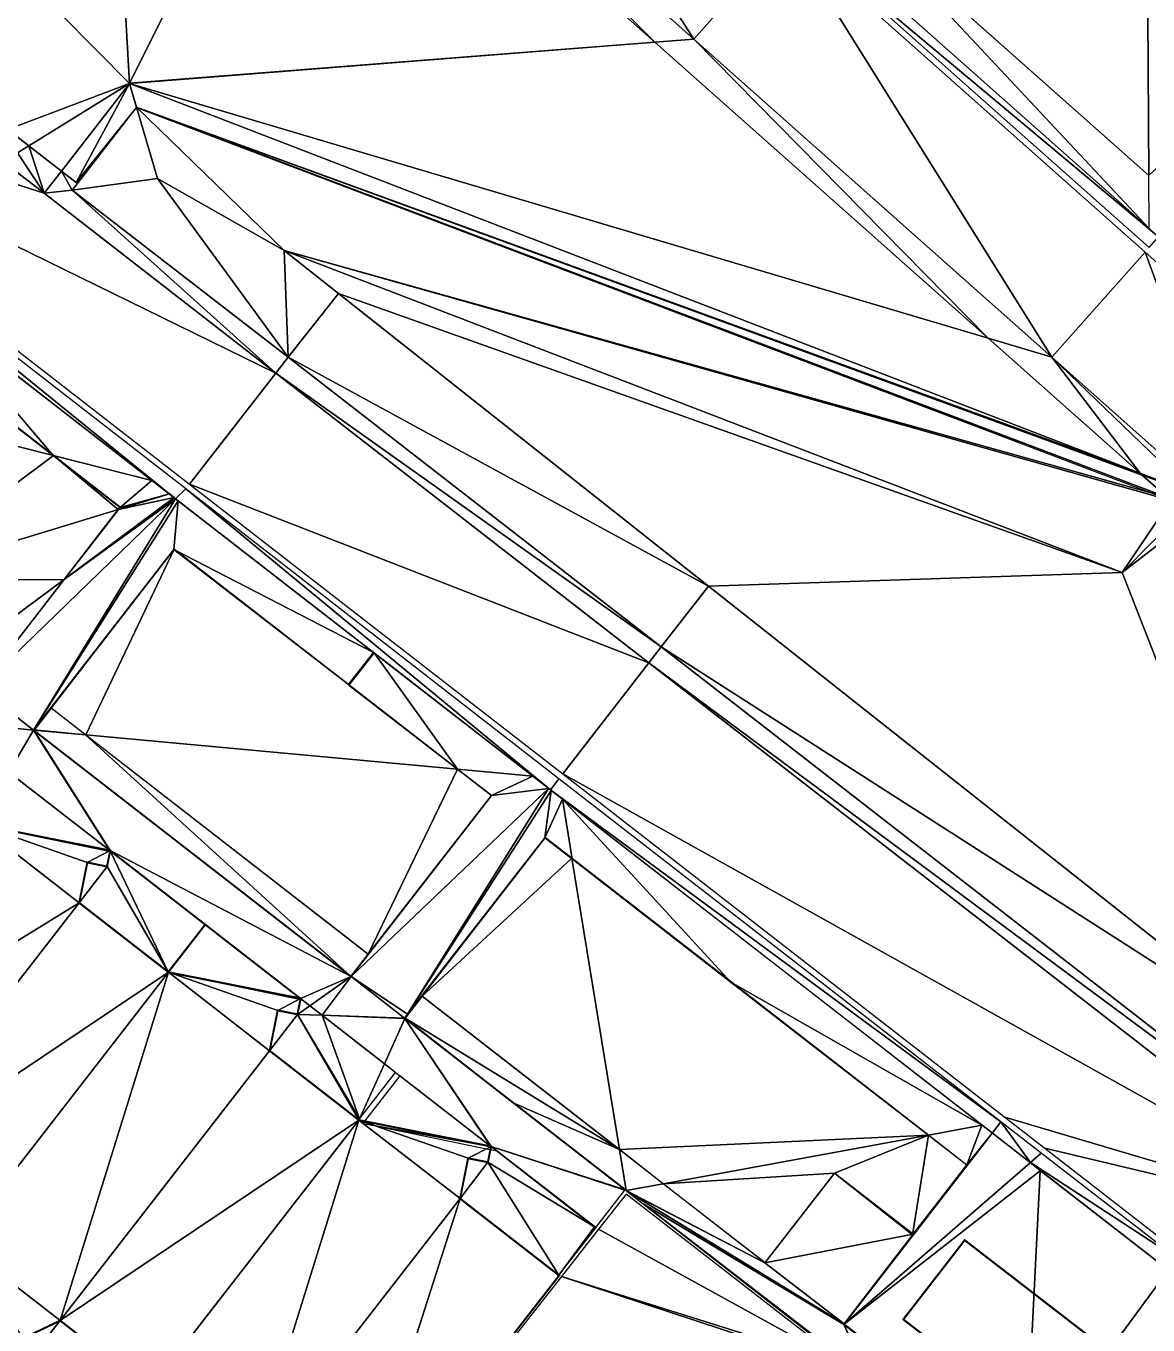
# Model space of a CAD drawing. Header units: metres. Extents: x 1634389 to 1634634, y 8249577 to 8249800.
# Drawn here: x 1634523.9 to 1634551.83, y 8249616.29 to 8249648.62 of the extents above; entities that cross this region are included whole.
import ezdxf

# ---------------------------------------------------------------- set-up
doc = ezdxf.new("R2010")
doc.units = ezdxf.units.M
doc.header["$LTSCALE"] = 2
doc.linetypes.add('CACHE2', pattern=[4.7625, 3.175, -1.5875])
for name, color, linetype in [('CONTOUR-BATIMENT', 5, 'Continuous'), ('MNT-02-ACCES PIETON PRIVE-FF-35', 40, 'Continuous'), ('MNT-02-BASSIN-FF-30', 205, 'Continuous'), ('MNT-02-BATIMENT FINI-FF-0', 1, 'Continuous'), ('MNT-02-BETON DESACTIVE FF-35', 7, 'Continuous'), ('MNT-02-ESPACE VERT-FF-30', 221, 'Continuous'), ('MNT-02-ESPACE VERT-PRIVE-FF-30', 222, 'CACHE2'), ('MNT-02-EVERGREEN-FF-45', 7, 'Continuous'), ('MNT-02-MUR VEGETALISE-FF-30', 35, 'CACHE2'), ('MNT-02-VOIRIE LOURDE-FF-60', 160, 'Continuous')]:
    doc.layers.add(name, color=color, linetype=linetype)

msp = doc.modelspace()

# ---------------------------------------------------------------- linework, layer by layer
at = {"layer": 'CONTOUR-BATIMENT', "linetype": 'CACHE2', "ltscale": 0.05, "const_width": 0.05, "elevation": -98.8, "flags": 128}
msp.add_lwpolyline([(1634517.969, 8249632.432), (1634521.258, 8249631.779), (1634521.179, 8249631.383), (1634520.687, 8249631.481), (1634520.487, 8249630.477), (1634522.705, 8249628.754), (1634525.997, 8249628.099), (1634525.918, 8249627.702), (1634525.426, 8249627.801), (1634525.226, 8249626.797), (1634527.448, 8249625.071), (1634530.736, 8249624.418), (1634530.658, 8249624.022), (1634530.166, 8249624.12), (1634529.965, 8249623.116), (1634532.186, 8249621.391), (1634535.475, 8249620.734), (1634535.397, 8249620.342), (1634534.904, 8249620.44), (1634534.704, 8249619.437), (1634537.17, 8249617.522), (1634531.948, 8249610.813), (1634529.488, 8249612.721), (1634528.567, 8249612.279), (1634528.782, 8249611.825), (1634528.424, 8249611.653), (1634526.972, 8249614.676), (1634524.751, 8249616.401), (1634523.828, 8249615.958), (1634524.043, 8249615.505), (1634523.682, 8249615.332), (1634522.231, 8249618.354), (1634520.01, 8249620.081), (1634519.089, 8249619.639), (1634519.305, 8249619.187), (1634518.943, 8249619.012), (1634517.493, 8249622.036), (1634515.272, 8249623.762), (1634514.35, 8249623.319), (1634514.564, 8249622.866), (1634514.583, 8249622.826), (1634514.225, 8249622.654), (1634512.748, 8249625.716)], close=True, dxfattribs=at)
at = {"layer": 'CONTOUR-BATIMENT', "linetype": 'CACHE2', "ltscale": 0.05, "const_width": 0.05, "flags": 128}
msp.add_lwpolyline([(1634548.799, 8249614.065), (1634550.327, 8249616.037), (1634547.264, 8249618.402), (1634545.736, 8249616.43)], close=True, dxfattribs=at)
at = {"layer": 'MNT-02-ACCES PIETON PRIVE-FF-35', "linetype": 'ByBlock'}
for points in [[(1634525.918, 8249627.702, 98.57), (1634525.426, 8249627.801, 98.57), (1634525.226, 8249626.797, 98.57)], [(1634526, 8249628.092, 98.57), (1634525.996, 8249628.095, 98.57), (1634525.918, 8249627.702, 98.57)], [(1634525.918, 8249627.702, 98.57), (1634527.443, 8249625.08, 98.57), (1634526, 8249628.092, 98.57)], [(1634528.359, 8249626.26, 98.57), (1634526, 8249628.092, 98.57), (1634527.443, 8249625.08, 98.57)], [(1634525.226, 8249626.797, 98.57), (1634527.443, 8249625.079, 98.57), (1634525.918, 8249627.702, 98.57)], [(1634527.443, 8249625.08, 98.57), (1634525.918, 8249627.702, 98.57), (1634527.443, 8249625.079, 98.57)], [(1634525.226, 8249626.797, 98.57), (1634527.44, 8249625.077, 98.57), (1634527.443, 8249625.079, 98.57)], [(1634530.963, 8249624.238, 98.561), (1634530.736, 8249624.414, 98.57), (1634530.658, 8249624.022, 98.57)], [(1634531.27, 8249623.999, 98.561), (1634530.963, 8249624.238, 98.561), (1634530.658, 8249624.022, 98.57)], [(1634530.658, 8249624.022, 98.57), (1634530.166, 8249624.12, 98.57), (1634529.965, 8249623.116, 98.57)], [(1634529.965, 8249623.116, 98.57), (1634532.182, 8249621.398, 98.57), (1634530.658, 8249624.022, 98.57)], [(1634532.182, 8249621.398, 98.57), (1634532.199, 8249621.419, 98.57), (1634530.658, 8249624.022, 98.57)], [(1634531.27, 8249623.999, 98.561), (1634530.658, 8249624.022, 98.57), (1634532.199, 8249621.419, 98.57)], [(1634532.821, 8249622.795, 98.548), (1634531.27, 8249623.999, 98.561), (1634532.199, 8249621.419, 98.57)], [(1634529.965, 8249623.116, 98.57), (1634532.18, 8249621.396, 98.57), (1634532.182, 8249621.398, 98.57)], [(1634532.821, 8249622.795, 98.548), (1634532.199, 8249621.419, 98.57), (1634533.099, 8249622.579, 98.55)], [(1634538.05, 8249618.735, 98.55), (1634535.475, 8249620.734, 98.57), (1634535.397, 8249620.342, 98.57)], [(1634535.397, 8249620.342, 98.57), (1634534.904, 8249620.44, 98.57), (1634534.705, 8249619.438, 98.57)], [(1634535.397, 8249620.342, 98.57), (1634534.705, 8249619.438, 98.57), (1634537.166, 8249617.529, 98.57)], [(1634538.05, 8249618.735, 98.55), (1634535.397, 8249620.342, 98.57), (1634537.166, 8249617.529, 98.57)], [(1634534.704, 8249619.437, 98.57), (1634537.166, 8249617.529, 98.57), (1634534.705, 8249619.438, 98.57)], [(1634534.704, 8249619.436, 98.57), (1634537.164, 8249617.527, 98.57), (1634534.704, 8249619.437, 98.57)], [(1634537.166, 8249617.529, 98.57), (1634534.704, 8249619.437, 98.57), (1634537.164, 8249617.527, 98.57)], [(1634534.704, 8249619.436, 98.57), (1634537.163, 8249617.526, 98.57), (1634537.164, 8249617.527, 98.57)], [(1634538.05, 8249618.735, 98.55), (1634537.166, 8249617.529, 98.57), (1634538.082, 8249618.709, 98.55)], [(1634524.749, 8249616.4, 98.57), (1634523.828, 8249615.958, 98.57), (1634524.043, 8249615.505, 98.57)], [(1634524.75, 8249616.4, 98.57), (1634524.749, 8249616.4, 98.57), (1634524.043, 8249615.505, 98.57)], [(1634526.965, 8249614.678, 98.57), (1634524.75, 8249616.4, 98.57), (1634524.043, 8249615.505, 98.57)]]:
    msp.add_3dface(points, dxfattribs=at)
at = {"layer": 'MNT-02-BASSIN-FF-30', "color": 1, "linetype": 'ByBlock'}
for points in [[(1634526.651, 8249646.597, 98.34), (1634525.053, 8249644.538, 98.39), (1634527.172, 8249644.828, 97.363)], [(1634552.309, 8249636.887, 98.431), (1634526.651, 8249646.597, 98.34), (1634530.329, 8249643.031, 97)], [(1634530.329, 8249643.031, 97), (1634526.651, 8249646.597, 98.34), (1634527.172, 8249644.828, 97.363)], [(1634525.053, 8249644.538, 98.39), (1634530.424, 8249640.377, 98.35), (1634527.172, 8249644.828, 97.363)], [(1634530.424, 8249640.377, 98.35), (1634530.329, 8249643.031, 97), (1634527.172, 8249644.828, 97.363)], [(1634530.424, 8249640.377, 98.35), (1634531.678, 8249641.967, 97), (1634530.329, 8249643.031, 97)], [(1634552.309, 8249636.887, 98.431), (1634530.329, 8249643.031, 97), (1634552.392, 8249636.813, 98.404)], [(1634552.392, 8249636.813, 98.404), (1634530.329, 8249643.031, 97), (1634551.179, 8249635.022, 97)], [(1634531.678, 8249641.967, 97), (1634551.179, 8249635.022, 97), (1634530.329, 8249643.031, 97)], [(1634530.424, 8249640.377, 98.35), (1634540.889, 8249634.683, 97), (1634531.678, 8249641.967, 97)], [(1634540.889, 8249634.683, 97), (1634551.179, 8249635.022, 97), (1634531.678, 8249641.967, 97)], [(1634530.424, 8249640.377, 98.35), (1634539.712, 8249633.167, 98.28), (1634540.889, 8249634.683, 97)], [(1634552.692, 8249636.546, 98.31), (1634552.392, 8249636.813, 98.404), (1634551.179, 8249635.022, 97)], [(1634552.909, 8249636.354, 98.398), (1634552.692, 8249636.546, 98.31), (1634551.179, 8249635.022, 97)], [(1634551.179, 8249635.022, 97), (1634555.987, 8249622.739, 97), (1634552.909, 8249636.354, 98.398)], [(1634551.179, 8249635.022, 97), (1634540.889, 8249634.683, 97), (1634555.987, 8249622.739, 97)], [(1634539.712, 8249633.167, 98.28), (1634555.987, 8249622.739, 97), (1634540.889, 8249634.683, 97)], [(1634539.712, 8249633.167, 98.28), (1634557.775, 8249619.144, 98.14), (1634555.987, 8249622.739, 97)]]:
    msp.add_3dface(points, dxfattribs=at)
at = {"layer": 'MNT-02-BATIMENT FINI-FF-0', "color": 5, "linetype": 'ByBlock'}
for points in [[(1634517.493, 8249622.036, 98.92), (1634525.226, 8249626.797, 98.92), (1634522.705, 8249628.754, 98.92)], [(1634525.226, 8249626.797, 98.92), (1634525.426, 8249627.801, 98.92), (1634522.705, 8249628.754, 98.92)], [(1634525.426, 8249627.801, 98.92), (1634525.997, 8249628.099, 98.92), (1634522.705, 8249628.754, 98.92)], [(1634525.426, 8249627.801, 98.92), (1634525.918, 8249627.702, 98.92), (1634525.997, 8249628.099, 98.92)], [(1634517.493, 8249622.036, 98.92), (1634520.01, 8249620.081, 98.92), (1634525.226, 8249626.797, 98.92)], [(1634520.01, 8249620.081, 98.92), (1634527.448, 8249625.071, 98.92), (1634525.226, 8249626.797, 98.92)], [(1634520.01, 8249620.081, 98.92), (1634522.231, 8249618.354, 98.92), (1634527.448, 8249625.071, 98.92)], [(1634522.231, 8249618.354, 98.92), (1634524.751, 8249616.401, 98.92), (1634527.448, 8249625.071, 98.92)], [(1634524.751, 8249616.401, 98.92), (1634529.965, 8249623.116, 98.92), (1634527.448, 8249625.071, 98.92)], [(1634530.166, 8249624.12, 98.92), (1634530.736, 8249624.418, 98.92), (1634527.448, 8249625.071, 98.92)], [(1634529.965, 8249623.116, 98.92), (1634530.166, 8249624.12, 98.92), (1634527.448, 8249625.071, 98.92)], [(1634530.166, 8249624.12, 98.92), (1634530.658, 8249624.022, 98.92), (1634530.736, 8249624.418, 98.92)], [(1634524.751, 8249616.401, 98.92), (1634532.186, 8249621.391, 98.92), (1634529.965, 8249623.116, 98.92)], [(1634524.751, 8249616.401, 98.92), (1634526.972, 8249614.676, 98.92), (1634532.186, 8249621.391, 98.92)], [(1634526.972, 8249614.676, 98.92), (1634529.488, 8249612.721, 98.92), (1634532.186, 8249621.391, 98.92)], [(1634529.488, 8249612.721, 98.92), (1634534.704, 8249619.437, 98.92), (1634532.186, 8249621.391, 98.92)], [(1634534.904, 8249620.44, 98.92), (1634535.475, 8249620.734, 98.92), (1634532.186, 8249621.391, 98.92)], [(1634534.704, 8249619.437, 98.92), (1634534.904, 8249620.44, 98.92), (1634532.186, 8249621.391, 98.92)], [(1634534.904, 8249620.44, 98.92), (1634535.397, 8249620.342, 98.92), (1634535.475, 8249620.734, 98.92)], [(1634529.488, 8249612.721, 98.92), (1634531.948, 8249610.813, 98.92), (1634534.704, 8249619.437, 98.92)], [(1634531.948, 8249610.813, 98.92), (1634537.17, 8249617.522, 98.92), (1634534.704, 8249619.437, 98.92)], [(1634522.231, 8249618.354, 98.92), (1634523.828, 8249615.958, 98.92), (1634524.751, 8249616.401, 98.92)]]:
    msp.add_3dface(points, dxfattribs=at)
at = {"layer": 'MNT-02-BETON DESACTIVE FF-35', "color": 6, "linetype": 'ByBlock'}
for points in [[(1634520.506, 8249653.224, 98.599), (1634526.479, 8249647.19, 98.3), (1634525.868, 8249657.929, 98.538)], [(1634526.483, 8249647.198, 98.3), (1634525.868, 8249657.929, 98.538), (1634526.479, 8249647.19, 98.3)], [(1634526.479, 8249647.19, 98.3), (1634520.506, 8249653.224, 98.599), (1634523.452, 8249646.042, 98.378)], [(1634544.591, 8249651.342, 98.627), (1634543.201, 8249651.265, 98.606), (1634551.852, 8249643.579, 98.548)], [(1634551.845, 8249644.903, 98.579), (1634544.591, 8249651.342, 98.627), (1634551.852, 8249643.579, 98.548)], [(1634523.452, 8249646.042, 98.378), (1634523.973, 8249645.638, 98.354), (1634526.479, 8249647.19, 98.3)], [(1634523.973, 8249645.638, 98.354), (1634524.781, 8249645.01, 98.363), (1634526.479, 8249647.19, 98.3)], [(1634526.479, 8249647.19, 98.3), (1634526.483, 8249647.195, 98.3), (1634526.483, 8249647.198, 98.3)], [(1634521.342, 8249641.73, 98.481), (1634520.717, 8249640.925, 98.506), (1634524.577, 8249637.933, 98.48)], [(1634527.033, 8249637.312, 98.443), (1634521.342, 8249641.73, 98.481), (1634524.577, 8249637.933, 98.48)], [(1634527.033, 8249637.312, 98.443), (1634524.577, 8249637.933, 98.48), (1634526.243, 8249636.641, 98.48)], [(1634527.47, 8249636.974, 98.443), (1634527.033, 8249637.312, 98.443), (1634526.243, 8249636.641, 98.48)], [(1634522.748, 8249632.142, 98.53), (1634524.091, 8249631.099, 98.53), (1634527.625, 8249636.853, 98.435)], [(1634524.847, 8249634.844, 98.482), (1634522.748, 8249632.142, 98.53), (1634527.625, 8249636.853, 98.435)], [(1634527.625, 8249636.853, 98.435), (1634524.091, 8249631.099, 98.53), (1634527.692, 8249636.801, 98.435)], [(1634526.201, 8249636.587, 98.483), (1634524.847, 8249634.844, 98.482), (1634527.588, 8249636.882, 98.435)], [(1634527.625, 8249636.853, 98.435), (1634527.588, 8249636.882, 98.435), (1634524.847, 8249634.844, 98.482)], [(1634527.588, 8249636.882, 98.435), (1634527.47, 8249636.974, 98.443), (1634526.201, 8249636.587, 98.483)], [(1634526.243, 8249636.641, 98.48), (1634526.201, 8249636.587, 98.483), (1634527.47, 8249636.974, 98.443)], [(1634527.583, 8249635.592, 98.446), (1634527.692, 8249636.801, 98.435), (1634524.091, 8249631.099, 98.53)], [(1634527.583, 8249635.592, 98.446), (1634532.547, 8249633.032, 98.398), (1634527.692, 8249636.801, 98.435)], [(1634524.115, 8249631.097, 98.53), (1634527.583, 8249635.592, 98.446), (1634524.091, 8249631.099, 98.53)], [(1634527.583, 8249635.592, 98.446), (1634531.924, 8249632.228, 98.413), (1634532.547, 8249633.032, 98.398)], [(1634532.563, 8249633.019, 98.398), (1634531.939, 8249632.216, 98.413), (1634534.64, 8249630.122, 98.393)], [(1634536.514, 8249629.949, 98.368), (1634532.563, 8249633.019, 98.398), (1634534.64, 8249630.122, 98.393)], [(1634522.748, 8249632.142, 98.53), (1634521.846, 8249631.318, 98.561), (1634524.091, 8249631.099, 98.53)], [(1634523.473, 8249630.054, 98.548), (1634524.091, 8249631.099, 98.53), (1634521.846, 8249631.318, 98.561)], [(1634523.473, 8249630.054, 98.548), (1634525.989, 8249628.1, 98.57), (1634524.091, 8249631.099, 98.53)], [(1634525.989, 8249628.1, 98.57), (1634525.997, 8249628.099, 98.57), (1634524.091, 8249631.099, 98.53)], [(1634524.107, 8249631.087, 98.53), (1634524.091, 8249631.099, 98.53), (1634525.997, 8249628.099, 98.57)], [(1634524.107, 8249631.087, 98.53), (1634524.115, 8249631.097, 98.53), (1634524.091, 8249631.099, 98.53)], [(1634525.997, 8249628.099, 98.57), (1634531.99, 8249624.965, 98.53), (1634524.107, 8249631.087, 98.53)], [(1634531.991, 8249624.968, 98.53), (1634524.107, 8249631.087, 98.53), (1634531.99, 8249624.965, 98.53)], [(1634536.514, 8249629.949, 98.368), (1634534.64, 8249630.122, 98.393), (1634535.487, 8249629.466, 98.393)], [(1634536.908, 8249629.643, 98.368), (1634536.514, 8249629.949, 98.368), (1634535.487, 8249629.466, 98.393)], [(1634531.991, 8249624.968, 98.53), (1634531.99, 8249624.965, 98.53), (1634536.908, 8249629.643, 98.368)], [(1634531.99, 8249624.965, 98.53), (1634533.398, 8249624.026, 98.527), (1634536.908, 8249629.643, 98.368)], [(1634535.487, 8249629.466, 98.393), (1634531.991, 8249624.968, 98.53), (1634536.908, 8249629.643, 98.368)], [(1634536.908, 8249629.643, 98.368), (1634533.398, 8249624.026, 98.527), (1634536.975, 8249629.591, 98.368)], [(1634536.814, 8249628.416, 98.393), (1634536.975, 8249629.591, 98.368), (1634533.398, 8249624.026, 98.527)], [(1634537.25, 8249629.377, 98.368), (1634536.975, 8249629.591, 98.368), (1634536.814, 8249628.416, 98.393)], [(1634537.25, 8249629.377, 98.368), (1634536.814, 8249628.416, 98.393), (1634537.493, 8249627.89, 98.393)], [(1634537.25, 8249629.377, 98.368), (1634537.493, 8249627.89, 98.393), (1634541.444, 8249624.827, 98.361)], [(1634547.693, 8249621.262, 98.283), (1634537.25, 8249629.377, 98.368), (1634541.444, 8249624.827, 98.361)], [(1634525.989, 8249628.1, 98.57), (1634525.993, 8249628.097, 98.57), (1634525.997, 8249628.099, 98.57)], [(1634525.993, 8249628.097, 98.57), (1634525.996, 8249628.095, 98.57), (1634525.997, 8249628.099, 98.57)], [(1634525.996, 8249628.095, 98.57), (1634526, 8249628.091, 98.57), (1634525.997, 8249628.099, 98.57)], [(1634525.997, 8249628.099, 98.57), (1634526, 8249628.091, 98.57), (1634530.736, 8249624.418, 98.57)], [(1634531.99, 8249624.965, 98.53), (1634525.997, 8249628.099, 98.57), (1634530.736, 8249624.418, 98.57)], [(1634530.728, 8249624.42, 98.57), (1634530.736, 8249624.418, 98.57), (1634526, 8249628.091, 98.57)], [(1634530.962, 8249624.238, 98.561), (1634531.99, 8249624.965, 98.53), (1634530.736, 8249624.418, 98.57)], [(1634530.962, 8249624.238, 98.561), (1634531.269, 8249623.999, 98.561), (1634531.99, 8249624.965, 98.53)], [(1634531.269, 8249623.999, 98.561), (1634533.324, 8249623.929, 98.53), (1634531.99, 8249624.965, 98.53)], [(1634533.324, 8249623.929, 98.53), (1634533.398, 8249624.026, 98.527), (1634531.99, 8249624.965, 98.53)], [(1634547.693, 8249621.262, 98.283), (1634541.444, 8249624.827, 98.361), (1634546.36, 8249621.017, 98.32)], [(1634530.728, 8249624.42, 98.57), (1634530.732, 8249624.416, 98.57), (1634530.736, 8249624.418, 98.57)], [(1634530.732, 8249624.416, 98.57), (1634530.735, 8249624.414, 98.57), (1634530.736, 8249624.418, 98.57)], [(1634530.735, 8249624.414, 98.57), (1634530.962, 8249624.238, 98.561), (1634530.736, 8249624.418, 98.57)], [(1634532.821, 8249622.794, 98.548), (1634533.332, 8249623.923, 98.53), (1634531.269, 8249623.999, 98.561)], [(1634533.324, 8249623.929, 98.53), (1634531.269, 8249623.999, 98.561), (1634533.332, 8249623.923, 98.53)], [(1634532.821, 8249622.794, 98.548), (1634535.474, 8249620.734, 98.57), (1634533.332, 8249623.923, 98.53)], [(1634535.475, 8249620.734, 98.57), (1634538.811, 8249619.655, 98.53), (1634533.332, 8249623.923, 98.53)], [(1634533.332, 8249623.923, 98.53), (1634535.474, 8249620.734, 98.57), (1634535.475, 8249620.734, 98.57)], [(1634538.817, 8249619.663, 98.53), (1634533.332, 8249623.923, 98.53), (1634538.811, 8249619.655, 98.53)], [(1634547.319, 8249620.274, 98.292), (1634544.264, 8249616.316, 98.37), (1634547.947, 8249621.064, 98.276)], [(1634548.89, 8249620.331, 98.276), (1634547.947, 8249621.064, 98.276), (1634544.264, 8249616.316, 98.37)], [(1634547.693, 8249621.262, 98.283), (1634546.36, 8249621.017, 98.32), (1634547.319, 8249620.274, 98.292)], [(1634547.947, 8249621.064, 98.276), (1634547.693, 8249621.262, 98.283), (1634547.319, 8249620.274, 98.292)], [(1634535.474, 8249620.734, 98.57), (1634535.475, 8249620.733, 98.57), (1634535.475, 8249620.734, 98.57)], [(1634535.474, 8249620.734, 98.57), (1634535.474, 8249620.734, 98.57), (1634535.475, 8249620.734, 98.57)], [(1634538.804, 8249619.646, 98.53), (1634535.475, 8249620.734, 98.57), (1634538.085, 8249618.716, 98.55)], [(1634538.045, 8249618.737, 98.55), (1634538.085, 8249618.716, 98.55), (1634535.475, 8249620.734, 98.57)], [(1634535.475, 8249620.733, 98.57), (1634538.045, 8249618.737, 98.55), (1634535.475, 8249620.734, 98.57)], [(1634538.804, 8249619.646, 98.53), (1634538.811, 8249619.655, 98.53), (1634535.475, 8249620.734, 98.57)], [(1634547.319, 8249620.274, 98.292), (1634544.262, 8249616.318, 98.37), (1634544.264, 8249616.316, 98.37)], [(1634549.146, 8249620.132, 98.273), (1634548.89, 8249620.331, 98.276), (1634544.264, 8249616.316, 98.37)], [(1634549.146, 8249620.132, 98.273), (1634544.264, 8249616.316, 98.37), (1634548.781, 8249612.82, 98.32)], [(1634552.328, 8249617.659, 98.245), (1634549.146, 8249620.132, 98.273), (1634548.781, 8249612.82, 98.32)], [(1634538.045, 8249618.737, 98.55), (1634538.08, 8249618.71, 98.55), (1634538.083, 8249618.714, 98.55)], [(1634538.045, 8249618.737, 98.55), (1634538.083, 8249618.714, 98.55), (1634538.085, 8249618.716, 98.55)], [(1634552.328, 8249617.659, 98.245), (1634548.781, 8249612.82, 98.32), (1634553.305, 8249615.553, 98.369)], [(1634544.262, 8249616.318, 98.37), (1634544.254, 8249616.308, 98.371), (1634544.264, 8249616.316, 98.37)], [(1634544.254, 8249616.308, 98.371), (1634544.275, 8249616.293, 98.37), (1634544.264, 8249616.316, 98.37)], [(1634544.275, 8249616.293, 98.37), (1634544.284, 8249616.286, 98.367), (1634544.264, 8249616.316, 98.37)], [(1634544.284, 8249616.286, 98.367), (1634548.781, 8249612.82, 98.32), (1634544.264, 8249616.316, 98.37)]]:
    msp.add_3dface(points, dxfattribs=at)
at = {"layer": 'MNT-02-ESPACE VERT-FF-30', "linetype": 'ByBlock'}
for points in [[(1634530.859, 8249655.942, 98.601), (1634526.141, 8249653.14, 98.482), (1634526.481, 8249647.195, 98.35)], [(1634539.553, 8249648.219, 98.543), (1634530.859, 8249655.942, 98.601), (1634526.481, 8249647.195, 98.35)], [(1634526.481, 8249647.194, 98.35), (1634526.479, 8249647.19, 98.35), (1634539.553, 8249648.219, 98.543)], [(1634539.553, 8249648.219, 98.543), (1634526.479, 8249647.19, 98.35), (1634547.848, 8249640.849, 98.487)], [(1634526.481, 8249647.195, 98.35), (1634526.481, 8249647.194, 98.35), (1634539.553, 8249648.219, 98.543)], [(1634526.477, 8249647.189, 98.35), (1634524.781, 8249645.01, 98.413), (1634526.479, 8249647.19, 98.35)], [(1634525.152, 8249644.722, 98.387), (1634526.479, 8249647.19, 98.35), (1634524.781, 8249645.01, 98.413)], [(1634526.65, 8249646.596, 98.34), (1634526.479, 8249647.19, 98.35), (1634525.152, 8249644.722, 98.387)], [(1634526.479, 8249647.191, 98.35), (1634526.477, 8249647.189, 98.35), (1634526.479, 8249647.19, 98.35)], [(1634526.481, 8249647.194, 98.35), (1634526.481, 8249647.194, 98.35), (1634526.479, 8249647.19, 98.35)], [(1634526.481, 8249647.194, 98.35), (1634526.479, 8249647.192, 98.35), (1634526.479, 8249647.19, 98.35)], [(1634526.479, 8249647.192, 98.35), (1634526.479, 8249647.191, 98.35), (1634526.479, 8249647.19, 98.35)], [(1634526.479, 8249647.19, 98.35), (1634526.651, 8249646.597, 98.34), (1634551.628, 8249637.492, 98.467)], [(1634547.848, 8249640.849, 98.487), (1634526.479, 8249647.19, 98.35), (1634551.628, 8249637.492, 98.467)], [(1634526.651, 8249646.597, 98.34), (1634526.479, 8249647.19, 98.35), (1634526.65, 8249646.596, 98.34)], [(1634525.152, 8249644.722, 98.387), (1634525.179, 8249644.701, 98.386), (1634526.65, 8249646.596, 98.34)], [(1634526.65, 8249646.595, 98.34), (1634526.652, 8249646.595, 98.339), (1634526.651, 8249646.597, 98.34)], [(1634526.65, 8249646.596, 98.34), (1634526.65, 8249646.595, 98.34), (1634526.651, 8249646.597, 98.34)], [(1634526.652, 8249646.595, 98.339), (1634526.654, 8249646.594, 98.339), (1634526.651, 8249646.597, 98.34)], [(1634526.654, 8249646.594, 98.339), (1634552.309, 8249636.887, 98.431), (1634526.651, 8249646.597, 98.34)], [(1634551.679, 8249637.446, 98.467), (1634526.651, 8249646.597, 98.34), (1634552.309, 8249636.887, 98.431)], [(1634551.628, 8249637.492, 98.467), (1634526.651, 8249646.597, 98.34), (1634551.679, 8249637.446, 98.467)], [(1634526.654, 8249646.594, 98.339), (1634552.383, 8249636.821, 98.408), (1634552.309, 8249636.887, 98.431)], [(1634525.383, 8249630.979, 98.563), (1634524.519, 8249631.65, 98.57), (1634524.095, 8249631.106, 98.58)], [(1634524.09, 8249631.099, 98.58), (1634524.089, 8249631.098, 98.58), (1634524.09, 8249631.097, 98.58)], [(1634524.09, 8249631.099, 98.58), (1634524.09, 8249631.097, 98.58), (1634524.091, 8249631.099, 98.58)], [(1634524.091, 8249631.099, 98.58), (1634524.09, 8249631.099, 98.58), (1634524.091, 8249631.099, 98.58)], [(1634524.09, 8249631.097, 98.58), (1634524.094, 8249631.094, 98.58), (1634524.091, 8249631.099, 98.58)], [(1634524.095, 8249631.106, 98.58), (1634524.091, 8249631.099, 98.58), (1634524.091, 8249631.099, 98.58)], [(1634524.095, 8249631.106, 98.58), (1634524.091, 8249631.099, 98.58), (1634525.383, 8249630.979, 98.563)], [(1634524.091, 8249631.099, 98.58), (1634531.989, 8249624.966, 98.58), (1634525.383, 8249630.979, 98.563)], [(1634531.98, 8249624.97, 98.58), (1634531.989, 8249624.966, 98.58), (1634524.091, 8249631.099, 98.58)], [(1634524.094, 8249631.094, 98.58), (1634531.98, 8249624.97, 98.58), (1634524.091, 8249631.099, 98.58)], [(1634532.417, 8249625.517, 98.563), (1634525.383, 8249630.979, 98.563), (1634531.989, 8249624.966, 98.58)], [(1634531.989, 8249624.966, 98.58), (1634531.98, 8249624.97, 98.58), (1634531.989, 8249624.966, 98.58)], [(1634531.98, 8249624.97, 98.58), (1634531.988, 8249624.964, 98.58), (1634531.989, 8249624.966, 98.58)], [(1634531.988, 8249624.964, 98.58), (1634531.988, 8249624.965, 98.58), (1634531.989, 8249624.966, 98.58)], [(1634531.988, 8249624.964, 98.58), (1634531.988, 8249624.964, 98.58), (1634531.988, 8249624.965, 98.58)], [(1634533.76, 8249624.475, 98.563), (1634533.337, 8249623.93, 98.58), (1634538.671, 8249620.655, 98.563)], [(1634533.331, 8249623.923, 98.58), (1634533.33, 8249623.922, 98.58), (1634533.331, 8249623.921, 98.58)], [(1634533.332, 8249623.923, 98.58), (1634533.331, 8249623.923, 98.58), (1634533.332, 8249623.923, 98.58)], [(1634533.331, 8249623.923, 98.58), (1634533.331, 8249623.921, 98.58), (1634533.332, 8249623.923, 98.58)], [(1634533.331, 8249623.921, 98.58), (1634533.336, 8249623.917, 98.58), (1634533.332, 8249623.923, 98.58)], [(1634533.337, 8249623.93, 98.58), (1634533.332, 8249623.923, 98.58), (1634533.332, 8249623.923, 98.58)], [(1634533.337, 8249623.93, 98.58), (1634533.332, 8249623.923, 98.58), (1634536.027, 8249621.824, 98.58)], [(1634533.336, 8249623.917, 98.58), (1634536.027, 8249621.824, 98.58), (1634533.332, 8249623.923, 98.58)], [(1634536.027, 8249621.824, 98.58), (1634538.671, 8249620.655, 98.563), (1634533.337, 8249623.93, 98.58)], [(1634538.671, 8249620.655, 98.563), (1634536.027, 8249621.824, 98.58), (1634538.836, 8249619.638, 98.58)], [(1634539.763, 8249619.806, 98.554), (1634538.671, 8249620.655, 98.563), (1634538.836, 8249619.638, 98.58)], [(1634545.982, 8249618.552, 98.376), (1634544.025, 8249620.074, 98.434), (1634542.29, 8249617.84, 98.479)], [(1634539.763, 8249619.806, 98.554), (1634538.836, 8249619.638, 98.58), (1634538.839, 8249619.636, 98.58)], [(1634539.763, 8249619.806, 98.554), (1634538.839, 8249619.636, 98.58), (1634542.29, 8249617.84, 98.479)], [(1634538.852, 8249619.626, 98.58), (1634542.29, 8249617.84, 98.479), (1634538.839, 8249619.636, 98.58)], [(1634542.29, 8249617.84, 98.479), (1634538.852, 8249619.626, 98.58), (1634544.261, 8249616.318, 98.42)], [(1634539.26, 8249619.309, 98.569), (1634544.253, 8249616.307, 98.421), (1634538.852, 8249619.626, 98.58)], [(1634544.261, 8249616.318, 98.42), (1634538.852, 8249619.626, 98.58), (1634544.253, 8249616.307, 98.421)], [(1634544.713, 8249615.067, 98.434), (1634544.863, 8249614.985, 98.43), (1634539.26, 8249619.309, 98.569)], [(1634544.253, 8249616.307, 98.421), (1634539.26, 8249619.309, 98.569), (1634544.863, 8249614.985, 98.43)], [(1634544.261, 8249616.318, 98.42), (1634545.982, 8249618.552, 98.376), (1634542.29, 8249617.84, 98.479)], [(1634544.276, 8249616.289, 98.42), (1634544.253, 8249616.307, 98.421), (1634544.863, 8249614.985, 98.43)]]:
    msp.add_3dface(points, dxfattribs=at)
at = {"layer": 'MNT-02-ESPACE VERT-PRIVE-FF-30', "linetype": 'ByBlock'}
for points in [[(1634538.838, 8249619.55, 98.58), (1634538.152, 8249618.676, 98.599), (1634544.363, 8249615.259, 98.443)], [(1634538.152, 8249618.676, 98.599), (1634537.23, 8249617.502, 98.619), (1634544.363, 8249615.259, 98.443)], [(1634537.23, 8249617.502, 98.619), (1634531.986, 8249610.825, 98.619), (1634544.609, 8249615.068, 98.436)], [(1634544.363, 8249615.259, 98.443), (1634537.23, 8249617.502, 98.619), (1634544.609, 8249615.068, 98.436)]]:
    msp.add_3dface(points, dxfattribs=at)
at = {"layer": 'MNT-02-EVERGREEN-FF-45', "color": 1, "linetype": 'ByBlock'}
for points in [[(1634544.704, 8249651.245, 98.526), (1634551.845, 8249644.9, 98.479), (1634551.807, 8249651.611, 98.633)], [(1634551.845, 8249644.9, 98.479), (1634555.503, 8249648.332, 98.633), (1634551.807, 8249651.611, 98.633)], [(1634524.586, 8249637.93, 98.38), (1634522.293, 8249639.713, 98.396), (1634521.513, 8249638.707, 98.427)], [(1634524.586, 8249637.93, 98.38), (1634521.513, 8249638.707, 98.427), (1634520.43, 8249634.829, 98.565)], [(1634524.586, 8249637.93, 98.38), (1634520.43, 8249634.829, 98.565), (1634526.199, 8249636.586, 98.383)], [(1634526.199, 8249636.586, 98.383), (1634526.243, 8249636.642, 98.38), (1634524.586, 8249637.93, 98.38)], [(1634524.849, 8249634.845, 98.382), (1634526.199, 8249636.586, 98.383), (1634520.43, 8249634.829, 98.565)], [(1634527.589, 8249635.601, 98.346), (1634524.525, 8249631.648, 98.42), (1634525.387, 8249630.979, 98.413)], [(1634534.639, 8249630.123, 98.293), (1634527.589, 8249635.601, 98.346), (1634525.387, 8249630.979, 98.413)], [(1634524.849, 8249634.845, 98.382), (1634520.43, 8249634.829, 98.565), (1634522.581, 8249633.159, 98.42)], [(1634524.849, 8249634.845, 98.382), (1634522.581, 8249633.159, 98.42), (1634523.18, 8249632.694, 98.42)], [(1634534.639, 8249630.123, 98.293), (1634525.387, 8249630.979, 98.413), (1634532.421, 8249625.517, 98.413)], [(1634534.639, 8249630.123, 98.293), (1634532.421, 8249625.517, 98.413), (1634535.484, 8249629.466, 98.293)], [(1634537.49, 8249627.906, 98.293), (1634536.82, 8249628.426, 98.293), (1634533.757, 8249624.473, 98.413)], [(1634537.49, 8249627.906, 98.293), (1634533.757, 8249624.473, 98.413), (1634538.67, 8249620.658, 98.413)], [(1634537.49, 8249627.906, 98.293), (1634538.67, 8249620.658, 98.413), (1634546.359, 8249621.017, 98.22)], [(1634538.67, 8249620.658, 98.413), (1634539.767, 8249619.806, 98.404), (1634546.359, 8249621.017, 98.22)], [(1634544.027, 8249620.073, 98.284), (1634546.359, 8249621.017, 98.22), (1634539.767, 8249619.806, 98.404)], [(1634546.359, 8249621.017, 98.22), (1634544.027, 8249620.073, 98.284), (1634545.968, 8249618.533, 98.226)], [(1634546.359, 8249621.017, 98.22), (1634545.968, 8249618.533, 98.226), (1634547.317, 8249620.273, 98.192)], [(1634539.767, 8249619.806, 98.404), (1634542.297, 8249617.843, 98.329), (1634544.027, 8249620.073, 98.284)]]:
    msp.add_3dface(points, dxfattribs=at)
at = {"layer": 'MNT-02-MUR VEGETALISE-FF-30', "linetype": 'ByBlock'}
for points in [[(1634523.625, 8249629.934, 98.599), (1634522.708, 8249628.753, 98.62), (1634525.985, 8249628.101, 98.62)], [(1634522.708, 8249628.753, 98.62), (1634522.727, 8249628.746, 98.62), (1634525.985, 8249628.101, 98.62)], [(1634525.962, 8249628.08, 98.62), (1634525.992, 8249628.096, 98.62), (1634522.727, 8249628.746, 98.62)], [(1634525.985, 8249628.101, 98.62), (1634522.727, 8249628.746, 98.62), (1634525.992, 8249628.096, 98.62)], [(1634525.962, 8249628.08, 98.62), (1634525.992, 8249628.074, 98.62), (1634525.992, 8249628.096, 98.62)], [(1634525.992, 8249628.074, 98.62), (1634525.996, 8249628.093, 98.62), (1634525.992, 8249628.096, 98.62)], [(1634525.992, 8249628.074, 98.62), (1634526.002, 8249628.088, 98.62), (1634525.996, 8249628.093, 98.62)], [(1634525.992, 8249628.074, 98.62), (1634526.01, 8249628.07, 98.62), (1634526.002, 8249628.088, 98.62)], [(1634526.01, 8249628.07, 98.62), (1634526.03, 8249628.066, 98.62), (1634526.002, 8249628.088, 98.62)], [(1634527.447, 8249625.073, 98.62), (1634527.448, 8249625.071, 98.62), (1634528.364, 8249626.254, 98.62)], [(1634528.364, 8249626.254, 98.62), (1634527.448, 8249625.071, 98.62), (1634530.725, 8249624.42, 98.62)], [(1634527.446, 8249625.072, 98.62), (1634527.445, 8249625.071, 98.62), (1634527.447, 8249625.07, 98.62)], [(1634527.447, 8249625.072, 98.62), (1634527.446, 8249625.072, 98.62), (1634527.448, 8249625.071, 98.62)], [(1634527.446, 8249625.072, 98.62), (1634527.447, 8249625.07, 98.62), (1634527.448, 8249625.071, 98.62)], [(1634527.447, 8249625.073, 98.62), (1634527.447, 8249625.072, 98.62), (1634527.448, 8249625.071, 98.62)], [(1634527.447, 8249625.07, 98.62), (1634527.449, 8249625.07, 98.62), (1634527.448, 8249625.071, 98.62)], [(1634527.447, 8249625.07, 98.62), (1634527.447, 8249625.07, 98.62), (1634527.448, 8249625.071, 98.62)], [(1634527.447, 8249625.07, 98.62), (1634527.447, 8249625.07, 98.62), (1634527.448, 8249625.071, 98.62)], [(1634527.449, 8249625.07, 98.62), (1634527.453, 8249625.069, 98.62), (1634527.448, 8249625.071, 98.62)], [(1634527.448, 8249625.071, 98.62), (1634527.453, 8249625.069, 98.62), (1634530.725, 8249624.42, 98.62)], [(1634530.702, 8249624.4, 98.62), (1634530.731, 8249624.416, 98.62), (1634527.453, 8249625.069, 98.62)], [(1634530.725, 8249624.42, 98.62), (1634527.453, 8249625.069, 98.62), (1634530.731, 8249624.416, 98.62)], [(1634530.731, 8249624.394, 98.62), (1634530.731, 8249624.416, 98.62), (1634530.702, 8249624.4, 98.62)], [(1634530.731, 8249624.394, 98.62), (1634530.735, 8249624.413, 98.62), (1634530.731, 8249624.416, 98.62)], [(1634530.731, 8249624.394, 98.62), (1634530.769, 8249624.386, 98.619), (1634530.735, 8249624.413, 98.62)], [(1634533.205, 8249622.494, 98.601), (1634532.327, 8249621.363, 98.62), (1634535.471, 8249620.735, 98.62)], [(1634532.314, 8249621.346, 98.62), (1634532.287, 8249621.312, 98.62), (1634532.29, 8249621.31, 98.62)], [(1634532.287, 8249621.312, 98.62), (1634532.287, 8249621.311, 98.62), (1634532.29, 8249621.31, 98.62)], [(1634532.314, 8249621.346, 98.62), (1634532.29, 8249621.31, 98.62), (1634532.598, 8249621.247, 98.62)], [(1634532.327, 8249621.363, 98.62), (1634532.314, 8249621.346, 98.62), (1634532.598, 8249621.247, 98.62)], [(1634532.327, 8249621.363, 98.62), (1634532.598, 8249621.247, 98.62), (1634535.471, 8249620.735, 98.62)], [(1634535.365, 8249620.677, 98.62), (1634535.473, 8249620.733, 98.62), (1634532.598, 8249621.247, 98.62)], [(1634535.471, 8249620.735, 98.62), (1634532.598, 8249621.247, 98.62), (1634535.473, 8249620.733, 98.62)], [(1634535.46, 8249620.658, 98.62), (1634535.473, 8249620.733, 98.62), (1634535.365, 8249620.677, 98.62)], [(1634535.46, 8249620.658, 98.62), (1634535.475, 8249620.732, 98.62), (1634535.473, 8249620.733, 98.62)], [(1634535.46, 8249620.658, 98.62), (1634535.61, 8249620.627, 98.619), (1634535.475, 8249620.732, 98.62)]]:
    msp.add_3dface(points, dxfattribs=at)
at = {"layer": 'MNT-02-VOIRIE LOURDE-FF-60'}
for points in [[(1634533.508, 8249659.207, 98.39), (1634531.183, 8249656.59, 98.32), (1634540.521, 8249648.295, 98.257)], [(1634542.846, 8249650.911, 98.327), (1634533.508, 8249659.207, 98.39), (1634540.521, 8249648.295, 98.257)], [(1634530.859, 8249655.942, 98.301), (1634539.553, 8249648.219, 98.243), (1634531.183, 8249656.59, 98.32)], [(1634539.553, 8249648.219, 98.243), (1634540.521, 8249648.295, 98.257), (1634531.183, 8249656.59, 98.32)], [(1634542.946, 8249651.024, 98.347), (1634552.088, 8249643.37, 98.298), (1634543.178, 8249651.285, 98.356)], [(1634540.521, 8249648.295, 98.257), (1634549.431, 8249640.38, 98.198), (1634542.846, 8249650.911, 98.327)], [(1634551.755, 8249642.996, 98.268), (1634542.846, 8249650.911, 98.327), (1634549.431, 8249640.38, 98.198)], [(1634542.946, 8249651.024, 98.347), (1634551.856, 8249643.109, 98.288), (1634552.088, 8249643.37, 98.298)], [(1634539.553, 8249648.219, 98.243), (1634547.848, 8249640.849, 98.187), (1634540.521, 8249648.295, 98.257)], [(1634547.848, 8249640.849, 98.187), (1634549.431, 8249640.38, 98.198), (1634540.521, 8249648.295, 98.257)], [(1634527.972, 8249637.217, 98.16), (1634530.118, 8249639.982, 98.09), (1634514.665, 8249647.546, 98.25)], [(1634523.452, 8249645.156, 98.135), (1634514.665, 8249647.546, 98.25), (1634524.351, 8249644.458, 98.129)], [(1634514.665, 8249647.546, 98.25), (1634530.118, 8249639.982, 98.09), (1634524.351, 8249644.458, 98.129)], [(1634514.32, 8249647.182, 98.278), (1634527.625, 8249636.853, 98.185), (1634514.573, 8249647.427, 98.27)], [(1634527.625, 8249636.853, 98.185), (1634527.879, 8249637.098, 98.18), (1634514.573, 8249647.427, 98.27)], [(1634523.973, 8249645.638, 98.104), (1634523.452, 8249646.042, 98.128), (1634523.69, 8249645.462, 98.11)], [(1634524.351, 8249644.458, 98.129), (1634523.973, 8249645.638, 98.104), (1634523.69, 8249645.462, 98.11)], [(1634524.781, 8249645.01, 98.113), (1634523.973, 8249645.638, 98.104), (1634524.351, 8249644.458, 98.129)], [(1634523.452, 8249645.156, 98.135), (1634524.351, 8249644.458, 98.129), (1634523.69, 8249645.462, 98.11)], [(1634525.053, 8249644.538, 98.09), (1634524.781, 8249645.01, 98.113), (1634524.351, 8249644.458, 98.129)], [(1634525.18, 8249644.701, 98.086), (1634524.781, 8249645.01, 98.113), (1634525.053, 8249644.538, 98.09)], [(1634530.118, 8249639.982, 98.09), (1634525.053, 8249644.538, 98.09), (1634524.351, 8249644.458, 98.129)], [(1634530.424, 8249640.377, 98.05), (1634525.053, 8249644.538, 98.09), (1634530.118, 8249639.982, 98.09)], [(1634551.755, 8249642.996, 98.268), (1634549.431, 8249640.38, 98.198), (1634554.295, 8249636.059, 98.165)], [(1634556.62, 8249638.675, 98.235), (1634551.755, 8249642.996, 98.268), (1634554.295, 8249636.059, 98.165)], [(1634547.848, 8249640.849, 98.187), (1634551.628, 8249637.492, 98.167), (1634549.431, 8249640.38, 98.198)], [(1634539.712, 8249633.167, 97.98), (1634530.424, 8249640.377, 98.05), (1634530.118, 8249639.982, 98.09)], [(1634549.431, 8249640.38, 98.198), (1634551.628, 8249637.492, 98.167), (1634552.965, 8249636.976, 98.173)], [(1634554.295, 8249636.059, 98.165), (1634549.431, 8249640.38, 98.198), (1634552.965, 8249636.976, 98.173)], [(1634527.972, 8249637.217, 98.16), (1634539.405, 8249632.772, 98.02), (1634530.118, 8249639.982, 98.09)], [(1634539.405, 8249632.772, 98.02), (1634539.712, 8249633.167, 97.98), (1634530.118, 8249639.982, 98.09)], [(1634551.628, 8249637.492, 98.167), (1634551.679, 8249637.446, 98.167), (1634552.965, 8249636.976, 98.173)], [(1634527.972, 8249637.217, 98.16), (1634537.259, 8249630.007, 98.09), (1634539.405, 8249632.772, 98.02)], [(1634551.679, 8249637.446, 98.167), (1634552.309, 8249636.887, 98.131), (1634552.965, 8249636.976, 98.173)], [(1634527.625, 8249636.853, 98.185), (1634536.952, 8249629.612, 98.118), (1634527.879, 8249637.098, 98.18)], [(1634536.952, 8249629.612, 98.118), (1634537.166, 8249629.888, 98.11), (1634527.879, 8249637.098, 98.18)], [(1634557.775, 8249619.144, 97.84), (1634539.712, 8249633.167, 97.98), (1634539.405, 8249632.772, 98.02)], [(1634537.259, 8249630.007, 98.09), (1634557.502, 8249618.723, 97.88), (1634539.405, 8249632.772, 98.02)], [(1634557.502, 8249618.723, 97.88), (1634557.775, 8249619.144, 97.84), (1634539.405, 8249632.772, 98.02)], [(1634537.166, 8249629.888, 98.11), (1634536.952, 8249629.612, 98.118), (1634548.167, 8249621.348, 98.02)], [(1634537.259, 8249630.007, 98.09), (1634548.259, 8249621.467, 98.005), (1634557.502, 8249618.723, 97.88)], [(1634547.953, 8249621.073, 98.025), (1634548.167, 8249621.348, 98.02), (1634536.952, 8249629.612, 98.118)], [(1634547.953, 8249621.073, 98.025), (1634548.899, 8249620.338, 98.025), (1634548.167, 8249621.348, 98.02)], [(1634548.899, 8249620.338, 98.025), (1634549.168, 8249620.571, 98.02), (1634548.167, 8249621.348, 98.02)], [(1634549.26, 8249620.69, 97.997), (1634557.502, 8249618.723, 97.88), (1634548.259, 8249621.467, 98.005)], [(1634552.635, 8249618.071, 97.971), (1634557.502, 8249618.723, 97.88), (1634549.26, 8249620.69, 97.997)], [(1634549.168, 8249620.571, 98.02), (1634548.899, 8249620.338, 98.025), (1634552.542, 8249617.951, 97.99)], [(1634552.328, 8249617.676, 97.994), (1634552.542, 8249617.951, 97.99), (1634548.899, 8249620.338, 98.025)]]:
    msp.add_3dface(points, dxfattribs=at)

doc.saveas('drawing.dxf')
